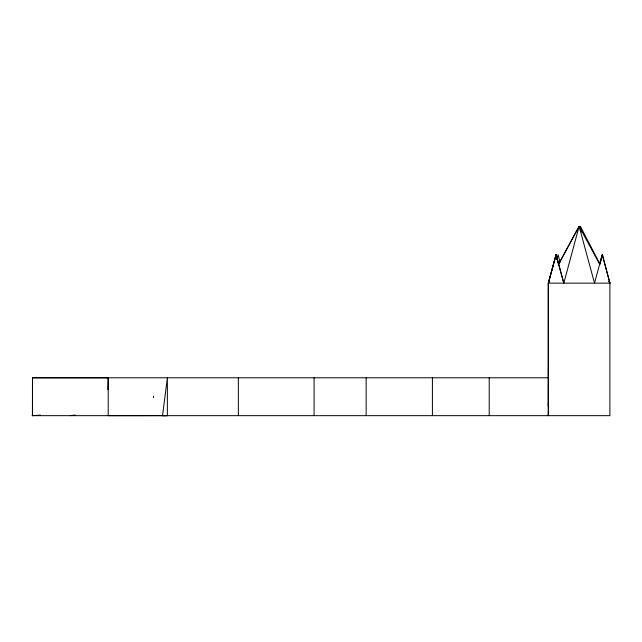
<?xml version="1.0" encoding="UTF-8"?>
<svg xmlns="http://www.w3.org/2000/svg" width="642" height="642" viewBox="0 0 642 642"><rect width="100%" height="100%" fill="white"/><g stroke="black" fill="none" stroke-linecap="round" stroke-linejoin="round"><path stroke-width="0.96" d="M599.957 264.785L579.116 226.337L563.812 283.138L556.084 254.738L548.372 283.138L548.308 415.663L548.597 406.948M32.421 415.663L32.477 377.793L548.741 377.793M107.872 389.75L108.209 377.793L32.477 377.793L32.477 415.663L40.478 415.077M548.308 406.442L548.581 398.802M548.621 411.707L548.372 415.663L548.372 283.138M108.209 377.793L108.209 415.663L162.546 415.639L167.369 377.793L167.369 415.663L162.538 415.663L167.369 415.663M556.903 259.472L558.131 254.738L560.105 262.313M579.814 228.263L580.32 226.337L599.732 263.613M600.286 263.26L602.501 254.738L609.9 283.138L609.9 415.663L32.1 415.663L32.477 415.478M556.012 254.738L558.58 264.207L556.012 254.738L548.324 283.138L548.308 405.784M563.788 283.138L556.084 254.738L548.308 283.138L609.9 283.138L602.204 254.738L594.516 283.138L579.116 226.337L558.749 263.91M578.594 228.263L579.116 226.337L558.291 264.785M599.636 264.207L602.204 254.738M70.339 415.663L75.194 415.021M162.546 415.639L163.172 415.655M580.32 226.337L581.821 232.115M489.212 377.793L489.212 415.663M432.411 377.793L432.411 415.663M366.149 377.793L366.149 415.663M314.09 377.793L314.09 415.663M238.359 377.793L238.359 415.663M153.542 396.106L153.542 397.655M549.271 281.389L548.324 283.138L549.303 281.389M609.9 283.138L608.953 281.389L609.9 283.138"/></g></svg>
